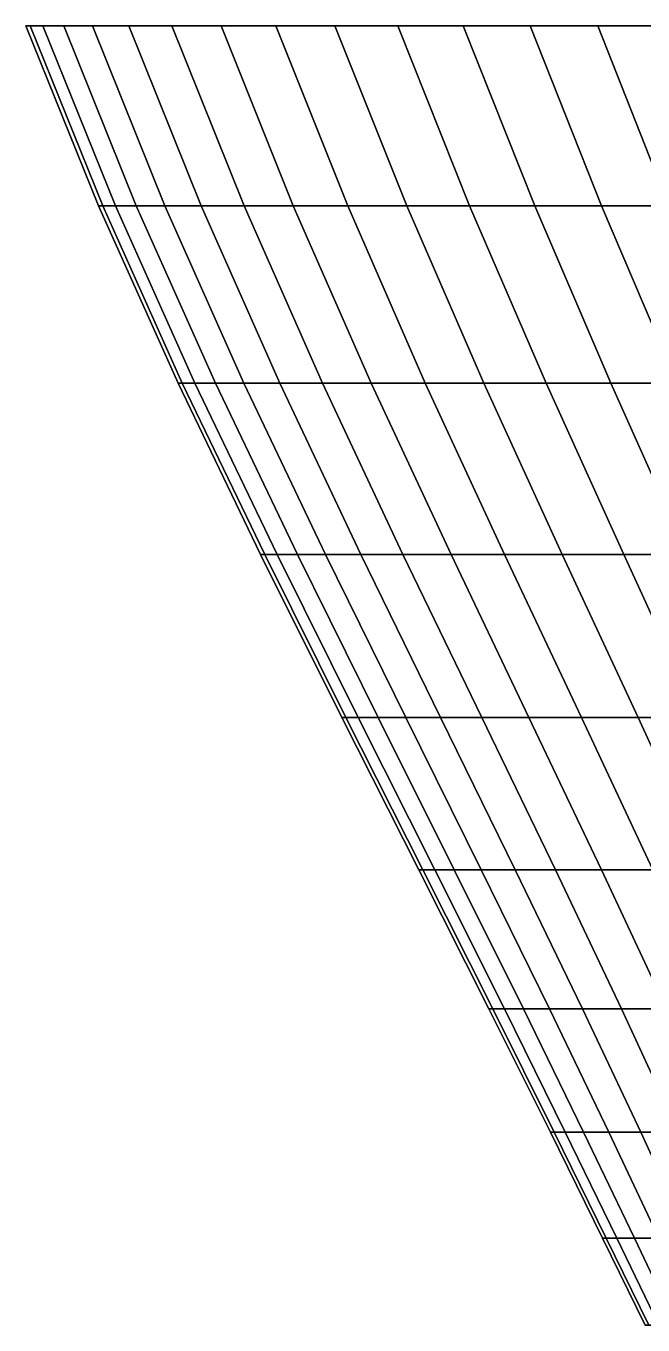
# Model space of a CAD drawing. Extents: x -13.1 to 9.8, y -16 to 20.1.
# Drawn here: x -12 to -5.12, y -14.48 to 0 of the extents above; entities that cross this region are included whole.
import ezdxf

# ---------------------------------------------------------------- set-up
doc = ezdxf.new("R2010")
doc.units = 0
doc.header["$MEASUREMENT"] = 0

msp = doc.modelspace()

# ---------------------------------------------------------------- linework, layer by layer
for points in [[(-12, 0), (-11.1908, -2.00533), (-11.1437, -2.00533, 0.750023), (-11.9527, 0, 0.751999)], [(-11.9527, 0, -0.751999), (-11.1437, -2.00533, -0.750023), (-11.1908, -2.00533), (-12, 0)], [(-11.9527, 0, 0.751999), (-11.1437, -2.00533, 0.750023), (-11.0028, -2.00533, 1.48822), (-11.8115, 0, 1.49214)], [(-11.8115, 0, -1.49214), (-11.0028, -2.00533, -1.48822), (-11.1437, -2.00533, -0.750023), (-11.9527, 0, -0.751999)], [(-11.8115, 0, 1.49214), (-11.0028, -2.00533, 1.48822), (-10.7706, -2.00533, 2.20294), (-11.5787, 0, 2.20875)], [(-11.5787, 0, -2.20875), (-10.7706, -2.00533, -2.20294), (-11.0028, -2.00533, -1.48822), (-11.8115, 0, -1.49214)], [(-11.5787, 0, 2.20875), (-10.7706, -2.00533, 2.20294), (-10.4506, -2.00533, 2.88292), (-11.2578, 0, 2.89052)], [(-11.2578, 0, -2.89052), (-10.4506, -2.00533, -2.88292), (-10.7706, -2.00533, -2.20294), (-11.5787, 0, -2.20875)], [(-11.2578, 0, 2.89052), (-10.4506, -2.00533, 2.88292), (-10.048, -2.00533, 3.51744), (-10.8541, 0, 3.52671)], [(-10.8541, 0, -3.52671), (-10.048, -2.00533, -3.51744), (-10.4506, -2.00533, -2.88292), (-11.2578, 0, -2.89052)], [(-10.8541, 0, 3.52671), (-10.048, -2.00533, 3.51744), (-9.56893, -2.00533, 4.09649), (-10.3738, 0, 4.10728)], [(-10.3738, 0, -4.10728), (-9.56893, -2.00533, -4.09649), (-10.048, -2.00533, -3.51744), (-10.8541, 0, -3.52671)], [(-10.3738, 0, 4.10728), (-9.56893, -2.00533, 4.09649), (-9.02111, -2.00533, 4.61093), (-9.82454, 0, 4.62308)], [(-9.82454, 0, -4.62308), (-9.02111, -2.00533, -4.61093), (-9.56893, -2.00533, -4.09649), (-10.3738, 0, -4.10728)], [(-9.82454, 0, 4.62308), (-9.02111, -2.00533, 4.61093), (-8.41313, -2.00533, 5.05265), (-9.21496, 0, 5.06597)], [(-9.21496, 0, -5.06597), (-8.41313, -2.00533, -5.05265), (-9.02111, -2.00533, -4.61093), (-9.82454, 0, -4.62308)], [(-9.21496, 0, 5.06597), (-8.41313, -2.00533, 5.05265), (-7.75458, -2.00533, 5.41469), (-8.55468, 0, 5.42896)], [(-8.55468, 0, -5.42896), (-7.75458, -2.00533, -5.41469), (-8.41313, -2.00533, -5.05265), (-9.21496, 0, -5.06597)], [(-8.55468, 0, 5.42896), (-7.75458, -2.00533, 5.41469), (-7.05585, -2.00533, 5.69134), (-7.8541, 0, 5.70634)], [(-7.8541, 0, -5.70634), (-7.05585, -2.00533, -5.69134), (-7.75458, -2.00533, -5.41469), (-8.55468, 0, -5.42896)], [(-7.8541, 0, 5.70634), (-7.05585, -2.00533, 5.69134), (-6.32795, -2.00533, 5.87823), (-7.12429, 0, 5.89372)], [(-7.12429, 0, -5.89372), (-6.32795, -2.00533, -5.87823), (-7.05585, -2.00533, -5.69134), (-7.8541, 0, -5.70634)], [(-7.12429, 0, 5.89372), (-6.32795, -2.00533, 5.87823), (-5.58237, -2.00533, 5.97242), (-6.37674, 0, 5.98816)], [(-6.37674, 0, -5.98816), (-5.58237, -2.00533, -5.97242), (-6.32795, -2.00533, -5.87823), (-7.12429, 0, -5.89372)], [(-6.37674, 0, 5.98816), (-5.58237, -2.00533, 5.97242), (-4.83087, -2.00533, 5.97242), (-5.62326, 0, 5.98816)], [(-5.62326, 0, -5.98816), (-4.83087, -2.00533, -5.97242), (-5.58237, -2.00533, -5.97242), (-6.37674, 0, -5.98816)], [(-5.62326, 0, 5.98816), (-4.83087, -2.00533, 5.97242), (-4.08529, -2.00533, 5.87823), (-4.87571, 0, 5.89372)], [(-4.87571, 0, -5.89372), (-4.08529, -2.00533, -5.87823), (-4.83087, -2.00533, -5.97242), (-5.62326, 0, -5.98816)], [(-11.1908, -2.00533), (-10.3034, -3.97904), (-10.2566, -3.97904, 0.744124), (-11.1437, -2.00533, 0.750023)], [(-11.1437, -2.00533, -0.750023), (-10.2566, -3.97904, -0.744124), (-10.3034, -3.97904), (-11.1908, -2.00533)], [(-11.1437, -2.00533, 0.750023), (-10.2566, -3.97904, 0.744124), (-10.1169, -3.97904, 1.47651), (-11.0028, -2.00533, 1.48822)], [(-11.0028, -2.00533, -1.48822), (-10.1169, -3.97904, -1.47651), (-10.2566, -3.97904, -0.744124), (-11.1437, -2.00533, -0.750023)], [(-11.0028, -2.00533, 1.48822), (-10.1169, -3.97904, 1.47651), (-9.88648, -3.97904, 2.18562), (-10.7706, -2.00533, 2.20294)], [(-10.7706, -2.00533, -2.20294), (-9.88648, -3.97904, -2.18562), (-10.1169, -3.97904, -1.47651), (-11.0028, -2.00533, -1.48822)], [(-10.7706, -2.00533, 2.20294), (-9.88648, -3.97904, 2.18562), (-9.56902, -3.97904, 2.86025), (-10.4506, -2.00533, 2.88292)], [(-10.4506, -2.00533, -2.88292), (-9.56902, -3.97904, -2.86025), (-9.88648, -3.97904, -2.18562), (-10.7706, -2.00533, -2.20294)], [(-10.4506, -2.00533, 2.88292), (-9.56902, -3.97904, 2.86025), (-9.16951, -3.97904, 3.48978), (-10.048, -2.00533, 3.51744)], [(-10.048, -2.00533, -3.51744), (-9.16951, -3.97904, -3.48978), (-9.56902, -3.97904, -2.86025), (-10.4506, -2.00533, -2.88292)], [(-10.048, -2.00533, 3.51744), (-9.16951, -3.97904, 3.48978), (-8.69425, -3.97904, 4.06427), (-9.56893, -2.00533, 4.09649)], [(-9.56893, -2.00533, -4.09649), (-8.69425, -3.97904, -4.06427), (-9.16951, -3.97904, -3.48978), (-10.048, -2.00533, -3.51744)], [(-9.56893, -2.00533, 4.09649), (-8.69425, -3.97904, 4.06427), (-8.15073, -3.97904, 4.57467), (-9.02111, -2.00533, 4.61093)], [(-9.02111, -2.00533, -4.61093), (-8.15073, -3.97904, -4.57467), (-8.69425, -3.97904, -4.06427), (-9.56893, -2.00533, -4.09649)], [(-9.02111, -2.00533, 4.61093), (-8.15073, -3.97904, 4.57467), (-7.54753, -3.97904, 5.01292), (-8.41313, -2.00533, 5.05265)], [(-8.41313, -2.00533, -5.05265), (-7.54753, -3.97904, -5.01292), (-8.15073, -3.97904, -4.57467), (-9.02111, -2.00533, -4.61093)], [(-8.41313, -2.00533, 5.05265), (-7.54753, -3.97904, 5.01292), (-6.89416, -3.97904, 5.37211), (-7.75458, -2.00533, 5.41469)], [(-7.75458, -2.00533, -5.41469), (-6.89416, -3.97904, -5.37211), (-7.54753, -3.97904, -5.01292), (-8.41313, -2.00533, -5.05265)], [(-7.75458, -2.00533, 5.41469), (-6.89416, -3.97904, 5.37211), (-6.20092, -3.97904, 5.64658), (-7.05585, -2.00533, 5.69134)], [(-7.05585, -2.00533, -5.69134), (-6.20092, -3.97904, -5.64658), (-6.89416, -3.97904, -5.37211), (-7.75458, -2.00533, -5.41469)], [(-7.05585, -2.00533, 5.69134), (-6.20092, -3.97904, 5.64658), (-5.47875, -3.97904, 5.832), (-6.32795, -2.00533, 5.87823)], [(-6.32795, -2.00533, -5.87823), (-5.47875, -3.97904, -5.832), (-6.20092, -3.97904, -5.64658), (-7.05585, -2.00533, -5.69134)], [(-6.32795, -2.00533, 5.87823), (-5.47875, -3.97904, 5.832), (-4.73904, -3.97904, 5.92545), (-5.58237, -2.00533, 5.97242)], [(-5.58237, -2.00533, -5.97242), (-4.73904, -3.97904, -5.92545), (-5.47875, -3.97904, -5.832), (-6.32795, -2.00533, -5.87823)], [(-5.58237, -2.00533, 5.97242), (-4.73904, -3.97904, 5.92545), (-3.99344, -3.97904, 5.92545), (-4.83087, -2.00533, 5.97242)], [(-4.83087, -2.00533, -5.97242), (-3.99344, -3.97904, -5.92545), (-4.73904, -3.97904, -5.92545), (-5.58237, -2.00533, -5.97242)], [(-10.3034, -3.97904), (-9.38457, -5.88999), (-9.33837, -5.88999, 0.734397), (-10.2566, -3.97904, 0.744124)], [(-10.2566, -3.97904, -0.744124), (-9.33837, -5.88999, -0.734397), (-9.38457, -5.88999), (-10.3034, -3.97904)], [(-10.2566, -3.97904, 0.744124), (-9.33837, -5.88999, 0.734397), (-9.20048, -5.88999, 1.45721), (-10.1169, -3.97904, 1.47651)], [(-10.1169, -3.97904, -1.47651), (-9.20048, -5.88999, -1.45721), (-9.33837, -5.88999, -0.734397), (-10.2566, -3.97904, -0.744124)], [(-10.1169, -3.97904, 1.47651), (-9.20048, -5.88999, 1.45721), (-8.97309, -5.88999, 2.15705), (-9.88648, -3.97904, 2.18562)], [(-9.88648, -3.97904, -2.18562), (-8.97309, -5.88999, -2.15705), (-9.20048, -5.88999, -1.45721), (-10.1169, -3.97904, -1.47651)], [(-9.88648, -3.97904, 2.18562), (-8.97309, -5.88999, 2.15705), (-8.65978, -5.88999, 2.82286), (-9.56902, -3.97904, 2.86025)], [(-9.56902, -3.97904, -2.86025), (-8.65978, -5.88999, -2.82286), (-8.97309, -5.88999, -2.15705), (-9.88648, -3.97904, -2.18562)], [(-9.56902, -3.97904, 2.86025), (-8.65978, -5.88999, 2.82286), (-8.2655, -5.88999, 3.44416), (-9.16951, -3.97904, 3.48978)], [(-9.16951, -3.97904, -3.48978), (-8.2655, -5.88999, -3.44416), (-8.65978, -5.88999, -2.82286), (-9.56902, -3.97904, -2.86025)], [(-9.16951, -3.97904, 3.48978), (-8.2655, -5.88999, 3.44416), (-7.79645, -5.88999, 4.01114), (-8.69425, -3.97904, 4.06427)], [(-8.69425, -3.97904, -4.06427), (-7.79645, -5.88999, -4.01114), (-8.2655, -5.88999, -3.44416), (-9.16951, -3.97904, -3.48978)], [(-8.69425, -3.97904, 4.06427), (-7.79645, -5.88999, 4.01114), (-7.26004, -5.88999, 4.51486), (-8.15073, -3.97904, 4.57467)], [(-8.15073, -3.97904, -4.57467), (-7.26004, -5.88999, -4.51486), (-7.79645, -5.88999, -4.01114), (-8.69425, -3.97904, -4.06427)], [(-8.15073, -3.97904, 4.57467), (-7.26004, -5.88999, 4.51486), (-6.66472, -5.88999, 4.94738), (-7.54753, -3.97904, 5.01292)], [(-7.54753, -3.97904, -5.01292), (-6.66472, -5.88999, -4.94738), (-7.26004, -5.88999, -4.51486), (-8.15073, -3.97904, -4.57467)], [(-7.54753, -3.97904, 5.01292), (-6.66472, -5.88999, 4.94738), (-6.01989, -5.88999, 5.30188), (-6.89416, -3.97904, 5.37211)], [(-6.89416, -3.97904, -5.37211), (-6.01989, -5.88999, -5.30188), (-6.66472, -5.88999, -4.94738), (-7.54753, -3.97904, -5.01292)], [(-6.89416, -3.97904, 5.37211), (-6.01989, -5.88999, 5.30188), (-5.33572, -5.88999, 5.57277), (-6.20092, -3.97904, 5.64658)], [(-6.20092, -3.97904, -5.64658), (-5.33572, -5.88999, -5.57277), (-6.01989, -5.88999, -5.30188), (-6.89416, -3.97904, -5.37211)], [(-6.20092, -3.97904, 5.64658), (-5.33572, -5.88999, 5.57277), (-4.62299, -5.88999, 5.75576), (-5.47875, -3.97904, 5.832)], [(-5.47875, -3.97904, -5.832), (-4.62299, -5.88999, -5.75576), (-5.33572, -5.88999, -5.57277), (-6.20092, -3.97904, -5.64658)], [(-5.47875, -3.97904, 5.832), (-4.62299, -5.88999, 5.75576), (-3.89294, -5.88999, 5.84799), (-4.73904, -3.97904, 5.92545)], [(-4.73904, -3.97904, -5.92545), (-3.89294, -5.88999, -5.84799), (-4.62299, -5.88999, -5.75576), (-5.47875, -3.97904, -5.832)], [(-9.38457, -5.88999), (-8.47747, -7.70806), (-8.43211, -7.70806, 0.720994), (-9.33837, -5.88999, 0.734397)], [(-9.33837, -5.88999, -0.734397), (-8.43211, -7.70806, -0.720994), (-8.47747, -7.70806), (-9.38457, -5.88999)], [(-9.33837, -5.88999, 0.734397), (-8.43211, -7.70806, 0.720994), (-8.29674, -7.70806, 1.43062), (-9.20048, -5.88999, 1.45721)], [(-9.20048, -5.88999, -1.45721), (-8.29674, -7.70806, -1.43062), (-8.43211, -7.70806, -0.720994), (-9.33837, -5.88999, -0.734397)], [(-9.20048, -5.88999, 1.45721), (-8.29674, -7.70806, 1.43062), (-8.0735, -7.70806, 2.11768), (-8.97309, -5.88999, 2.15705)], [(-8.97309, -5.88999, -2.15705), (-8.0735, -7.70806, -2.11768), (-8.29674, -7.70806, -1.43062), (-9.20048, -5.88999, -1.45721)], [(-8.97309, -5.88999, 2.15705), (-8.0735, -7.70806, 2.11768), (-7.76591, -7.70806, 2.77134), (-8.65978, -5.88999, 2.82286)], [(-8.65978, -5.88999, -2.82286), (-7.76591, -7.70806, -2.77134), (-8.0735, -7.70806, -2.11768), (-8.97309, -5.88999, -2.15705)], [(-8.65978, -5.88999, 2.82286), (-7.76591, -7.70806, 2.77134), (-7.37882, -7.70806, 3.3813), (-8.2655, -5.88999, 3.44416)], [(-8.2655, -5.88999, -3.44416), (-7.37882, -7.70806, -3.3813), (-7.76591, -7.70806, -2.77134), (-8.65978, -5.88999, -2.82286)], [(-8.2655, -5.88999, 3.44416), (-7.37882, -7.70806, 3.3813), (-6.91833, -7.70806, 3.93793), (-7.79645, -5.88999, 4.01114)], [(-7.79645, -5.88999, -4.01114), (-6.91833, -7.70806, -3.93793), (-7.37882, -7.70806, -3.3813), (-8.2655, -5.88999, -3.44416)], [(-7.79645, -5.88999, 4.01114), (-6.91833, -7.70806, 3.93793), (-6.39171, -7.70806, 4.43246), (-7.26004, -5.88999, 4.51486)], [(-7.26004, -5.88999, -4.51486), (-6.39171, -7.70806, -4.43246), (-6.91833, -7.70806, -3.93793), (-7.79645, -5.88999, -4.01114)], [(-7.26004, -5.88999, 4.51486), (-6.39171, -7.70806, 4.43246), (-5.80726, -7.70806, 4.85709), (-6.66472, -5.88999, 4.94738)], [(-6.66472, -5.88999, -4.94738), (-5.80726, -7.70806, -4.85709), (-6.39171, -7.70806, -4.43246), (-7.26004, -5.88999, -4.51486)], [(-6.66472, -5.88999, 4.94738), (-5.80726, -7.70806, 4.85709), (-5.1742, -7.70806, 5.20512), (-6.01989, -5.88999, 5.30188)], [(-6.01989, -5.88999, -5.30188), (-5.1742, -7.70806, -5.20512), (-5.80726, -7.70806, -4.85709), (-6.66472, -5.88999, -4.94738)], [(-6.01989, -5.88999, 5.30188), (-5.1742, -7.70806, 5.20512), (-4.50251, -7.70806, 5.47106), (-5.33572, -5.88999, 5.57277)], [(-5.33572, -5.88999, -5.57277), (-4.50251, -7.70806, -5.47106), (-5.1742, -7.70806, -5.20512), (-6.01989, -5.88999, -5.30188)], [(-5.33572, -5.88999, 5.57277), (-4.50251, -7.70806, 5.47106), (-3.80279, -7.70806, 5.65072), (-4.62299, -5.88999, 5.75576)], [(-4.62299, -5.88999, -5.75576), (-3.80279, -7.70806, -5.65072), (-4.50251, -7.70806, -5.47106), (-5.33572, -5.88999, -5.57277)], [(-8.47747, -7.70806), (-7.61897, -9.40456), (-7.57467, -9.40456, 0.704126), (-8.43211, -7.70806, 0.720994)], [(-8.43211, -7.70806, -0.720994), (-7.57467, -9.40456, -0.704126), (-7.61897, -9.40456), (-8.47747, -7.70806)], [(-8.43211, -7.70806, 0.720994), (-7.57467, -9.40456, 0.704126), (-7.44247, -9.40456, 1.39715), (-8.29674, -7.70806, 1.43062)], [(-8.29674, -7.70806, -1.43062), (-7.44247, -9.40456, -1.39715), (-7.57467, -9.40456, -0.704126), (-8.43211, -7.70806, -0.720994)], [(-8.29674, -7.70806, 1.43062), (-7.44247, -9.40456, 1.39715), (-7.22445, -9.40456, 2.06814), (-8.0735, -7.70806, 2.11768)], [(-8.0735, -7.70806, -2.11768), (-7.22445, -9.40456, -2.06814), (-7.44247, -9.40456, -1.39715), (-8.29674, -7.70806, -1.43062)], [(-8.0735, -7.70806, 2.11768), (-7.22445, -9.40456, 2.06814), (-6.92405, -9.40456, 2.70651), (-7.76591, -7.70806, 2.77134)], [(-7.76591, -7.70806, -2.77134), (-6.92405, -9.40456, -2.70651), (-7.22445, -9.40456, -2.06814), (-8.0735, -7.70806, -2.11768)], [(-7.76591, -7.70806, 2.77134), (-6.92405, -9.40456, 2.70651), (-6.54602, -9.40456, 3.3022), (-7.37882, -7.70806, 3.3813)], [(-7.37882, -7.70806, -3.3813), (-6.54602, -9.40456, -3.3022), (-6.92405, -9.40456, -2.70651), (-7.76591, -7.70806, -2.77134)], [(-7.37882, -7.70806, 3.3813), (-6.54602, -9.40456, 3.3022), (-6.0963, -9.40456, 3.84581), (-6.91833, -7.70806, 3.93793)], [(-6.91833, -7.70806, -3.93793), (-6.0963, -9.40456, -3.84581), (-6.54602, -9.40456, -3.3022), (-7.37882, -7.70806, -3.3813)], [(-6.91833, -7.70806, 3.93793), (-6.0963, -9.40456, 3.84581), (-5.582, -9.40456, 4.32877), (-6.39171, -7.70806, 4.43246)], [(-6.39171, -7.70806, -4.43246), (-5.582, -9.40456, -4.32877), (-6.0963, -9.40456, -3.84581), (-6.91833, -7.70806, -3.93793)], [(-6.39171, -7.70806, 4.43246), (-5.582, -9.40456, 4.32877), (-5.01123, -9.40456, 4.74346), (-5.80726, -7.70806, 4.85709)], [(-5.80726, -7.70806, -4.85709), (-5.01123, -9.40456, -4.74346), (-5.582, -9.40456, -4.32877), (-6.39171, -7.70806, -4.43246)], [(-5.80726, -7.70806, 4.85709), (-5.01123, -9.40456, 4.74346), (-4.39297, -9.40456, 5.08335), (-5.1742, -7.70806, 5.20512)], [(-5.1742, -7.70806, -5.20512), (-4.39297, -9.40456, -5.08335), (-5.01123, -9.40456, -4.74346), (-5.80726, -7.70806, -4.85709)], [(-5.1742, -7.70806, 5.20512), (-4.39297, -9.40456, 5.08335), (-3.737, -9.40456, 5.34307), (-4.50251, -7.70806, 5.47106)], [(-4.50251, -7.70806, -5.47106), (-3.737, -9.40456, -5.34307), (-4.39297, -9.40456, -5.08335), (-5.1742, -7.70806, -5.20512)], [(-7.61897, -9.40456), (-6.83767, -10.9528), (-6.79463, -10.9528, 0.684061), (-7.57467, -9.40456, 0.704126)], [(-7.57467, -9.40456, -0.704126), (-6.79463, -10.9528, -0.684061), (-6.83767, -10.9528), (-7.61897, -9.40456)], [(-7.57467, -9.40456, 0.704126), (-6.79463, -10.9528, 0.684061), (-6.6662, -10.9528, 1.35733), (-7.44247, -9.40456, 1.39715)], [(-7.44247, -9.40456, -1.39715), (-6.6662, -10.9528, -1.35733), (-6.79463, -10.9528, -0.684061), (-7.57467, -9.40456, -0.704126)], [(-7.44247, -9.40456, 1.39715), (-6.6662, -10.9528, 1.35733), (-6.45439, -10.9528, 2.0092), (-7.22445, -9.40456, 2.06814)], [(-7.22445, -9.40456, -2.06814), (-6.45439, -10.9528, -2.0092), (-6.6662, -10.9528, -1.35733), (-7.44247, -9.40456, -1.39715)], [(-7.22445, -9.40456, 2.06814), (-6.45439, -10.9528, 2.0092), (-6.16256, -10.9528, 2.62938), (-6.92405, -9.40456, 2.70651)], [(-6.92405, -9.40456, -2.70651), (-6.16256, -10.9528, -2.62938), (-6.45439, -10.9528, -2.0092), (-7.22445, -9.40456, -2.06814)], [(-6.92405, -9.40456, 2.70651), (-6.16256, -10.9528, 2.62938), (-5.7953, -10.9528, 3.2081), (-6.54602, -9.40456, 3.3022)], [(-6.54602, -9.40456, -3.3022), (-5.7953, -10.9528, -3.2081), (-6.16256, -10.9528, -2.62938), (-6.92405, -9.40456, -2.70651)], [(-6.54602, -9.40456, 3.3022), (-5.7953, -10.9528, 3.2081), (-5.3584, -10.9528, 3.73622), (-6.0963, -9.40456, 3.84581)], [(-6.0963, -9.40456, -3.84581), (-5.3584, -10.9528, -3.73622), (-5.7953, -10.9528, -3.2081), (-6.54602, -9.40456, -3.3022)], [(-6.0963, -9.40456, 3.84581), (-5.3584, -10.9528, 3.73622), (-4.85875, -10.9528, 4.20541), (-5.582, -9.40456, 4.32877)], [(-5.582, -9.40456, -4.32877), (-4.85875, -10.9528, -4.20541), (-5.3584, -10.9528, -3.73622), (-6.0963, -9.40456, -3.84581)], [(-5.582, -9.40456, 4.32877), (-4.85875, -10.9528, 4.20541), (-4.30424, -10.9528, 4.60829), (-5.01123, -9.40456, 4.74346)], [(-5.01123, -9.40456, -4.74346), (-4.30424, -10.9528, -4.60829), (-4.85875, -10.9528, -4.20541), (-5.582, -9.40456, -4.32877)], [(-6.83767, -10.9528), (-6.15253, -12.3282), (-6.11094, -12.3282, 0.661114), (-6.79463, -10.9528, 0.684061)], [(-6.79463, -10.9528, -0.684061), (-6.11094, -12.3282, -0.661114), (-6.15253, -12.3282), (-6.83767, -10.9528)], [(-6.79463, -10.9528, 0.684061), (-6.11094, -12.3282, 0.661114), (-5.98681, -12.3282, 1.3118), (-6.6662, -10.9528, 1.35733)], [(-6.6662, -10.9528, -1.35733), (-5.98681, -12.3282, -1.3118), (-6.11094, -12.3282, -0.661114), (-6.79463, -10.9528, -0.684061)], [(-6.6662, -10.9528, 1.35733), (-5.98681, -12.3282, 1.3118), (-5.78211, -12.3282, 1.9418), (-6.45439, -10.9528, 2.0092)], [(-6.45439, -10.9528, -2.0092), (-5.78211, -12.3282, -1.9418), (-5.98681, -12.3282, -1.3118), (-6.6662, -10.9528, -1.35733)], [(-6.45439, -10.9528, 2.0092), (-5.78211, -12.3282, 1.9418), (-5.50007, -12.3282, 2.54118), (-6.16256, -10.9528, 2.62938)], [(-6.16256, -10.9528, -2.62938), (-5.50007, -12.3282, -2.54118), (-5.78211, -12.3282, -1.9418), (-6.45439, -10.9528, -2.0092)], [(-6.16256, -10.9528, 2.62938), (-5.50007, -12.3282, 2.54118), (-5.14512, -12.3282, 3.10048), (-5.7953, -10.9528, 3.2081)], [(-5.7953, -10.9528, -3.2081), (-5.14512, -12.3282, -3.10048), (-5.50007, -12.3282, -2.54118), (-6.16256, -10.9528, -2.62938)], [(-5.7953, -10.9528, 3.2081), (-5.14512, -12.3282, 3.10048), (-4.72288, -12.3282, 3.61088), (-5.3584, -10.9528, 3.73622)], [(-5.3584, -10.9528, -3.73622), (-4.72288, -12.3282, -3.61088), (-5.14512, -12.3282, -3.10048), (-5.7953, -10.9528, -3.2081)], [(-5.3584, -10.9528, 3.73622), (-4.72288, -12.3282, 3.61088), (-4.24, -12.3282, 4.06434), (-4.85875, -10.9528, 4.20541)], [(-4.85875, -10.9528, -4.20541), (-4.24, -12.3282, -4.06434), (-4.72288, -12.3282, -3.61088), (-5.3584, -10.9528, -3.73622)], [(-6.15253, -12.3282), (-5.57213, -13.5092), (-5.53214, -13.5092, 0.635647), (-6.11094, -12.3282, 0.661114)], [(-6.11094, -12.3282, -0.661114), (-5.53214, -13.5092, -0.635647), (-5.57213, -13.5092), (-6.15253, -12.3282)], [(-6.11094, -12.3282, 0.661114), (-5.53214, -13.5092, 0.635647), (-5.4128, -13.5092, 1.26127), (-5.98681, -12.3282, 1.3118)], [(-5.98681, -12.3282, -1.3118), (-5.4128, -13.5092, -1.26127), (-5.53214, -13.5092, -0.635647), (-6.11094, -12.3282, -0.661114)], [(-5.98681, -12.3282, 1.3118), (-5.4128, -13.5092, 1.26127), (-5.21598, -13.5092, 1.867), (-5.78211, -12.3282, 1.9418)], [(-5.78211, -12.3282, -1.9418), (-5.21598, -13.5092, -1.867), (-5.4128, -13.5092, -1.26127), (-5.98681, -12.3282, -1.3118)], [(-5.78211, -12.3282, 1.9418), (-5.21598, -13.5092, 1.867), (-4.9448, -13.5092, 2.44329), (-5.50007, -12.3282, 2.54118)], [(-5.50007, -12.3282, -2.54118), (-4.9448, -13.5092, -2.44329), (-5.21598, -13.5092, -1.867), (-5.78211, -12.3282, -1.9418)], [(-5.50007, -12.3282, 2.54118), (-4.9448, -13.5092, 2.44329), (-4.60353, -13.5092, 2.98104), (-5.14512, -12.3282, 3.10048)], [(-5.14512, -12.3282, -3.10048), (-4.60353, -13.5092, -2.98104), (-4.9448, -13.5092, -2.44329), (-5.50007, -12.3282, -2.54118)], [(-5.14512, -12.3282, 3.10048), (-4.60353, -13.5092, 2.98104), (-4.19756, -13.5092, 3.47179), (-4.72288, -12.3282, 3.61088)], [(-4.72288, -12.3282, -3.61088), (-4.19756, -13.5092, -3.47179), (-4.60353, -13.5092, -2.98104), (-5.14512, -12.3282, -3.10048)], [(-5.57213, -13.5092), (-5.09469, -14.4772), (-5.05644, -14.4772, 0.608062), (-5.53214, -13.5092, 0.635647)], [(-5.53214, -13.5092, -0.635647), (-5.05644, -14.4772, -0.608062), (-5.09469, -14.4772), (-5.57213, -13.5092)], [(-5.53214, -13.5092, 0.635647), (-5.05644, -14.4772, 0.608062), (-4.94227, -14.4772, 1.20653), (-5.4128, -13.5092, 1.26127)], [(-5.4128, -13.5092, -1.26127), (-4.94227, -14.4772, -1.20653), (-5.05644, -14.4772, -0.608062), (-5.53214, -13.5092, -0.635647)], [(-5.4128, -13.5092, 1.26127), (-4.94227, -14.4772, 1.20653), (-4.754, -14.4772, 1.78598), (-5.21598, -13.5092, 1.867)], [(-5.21598, -13.5092, -1.867), (-4.754, -14.4772, -1.78598), (-4.94227, -14.4772, -1.20653), (-5.4128, -13.5092, -1.26127)], [(-5.21598, -13.5092, 1.867), (-4.754, -14.4772, 1.78598), (-4.49459, -14.4772, 2.33726), (-4.9448, -13.5092, 2.44329)], [(-4.9448, -13.5092, -2.44329), (-4.49459, -14.4772, -2.33726), (-4.754, -14.4772, -1.78598), (-5.21598, -13.5092, -1.867)]]:
    msp.add_3dface(points)

doc.saveas('drawing.dxf')
